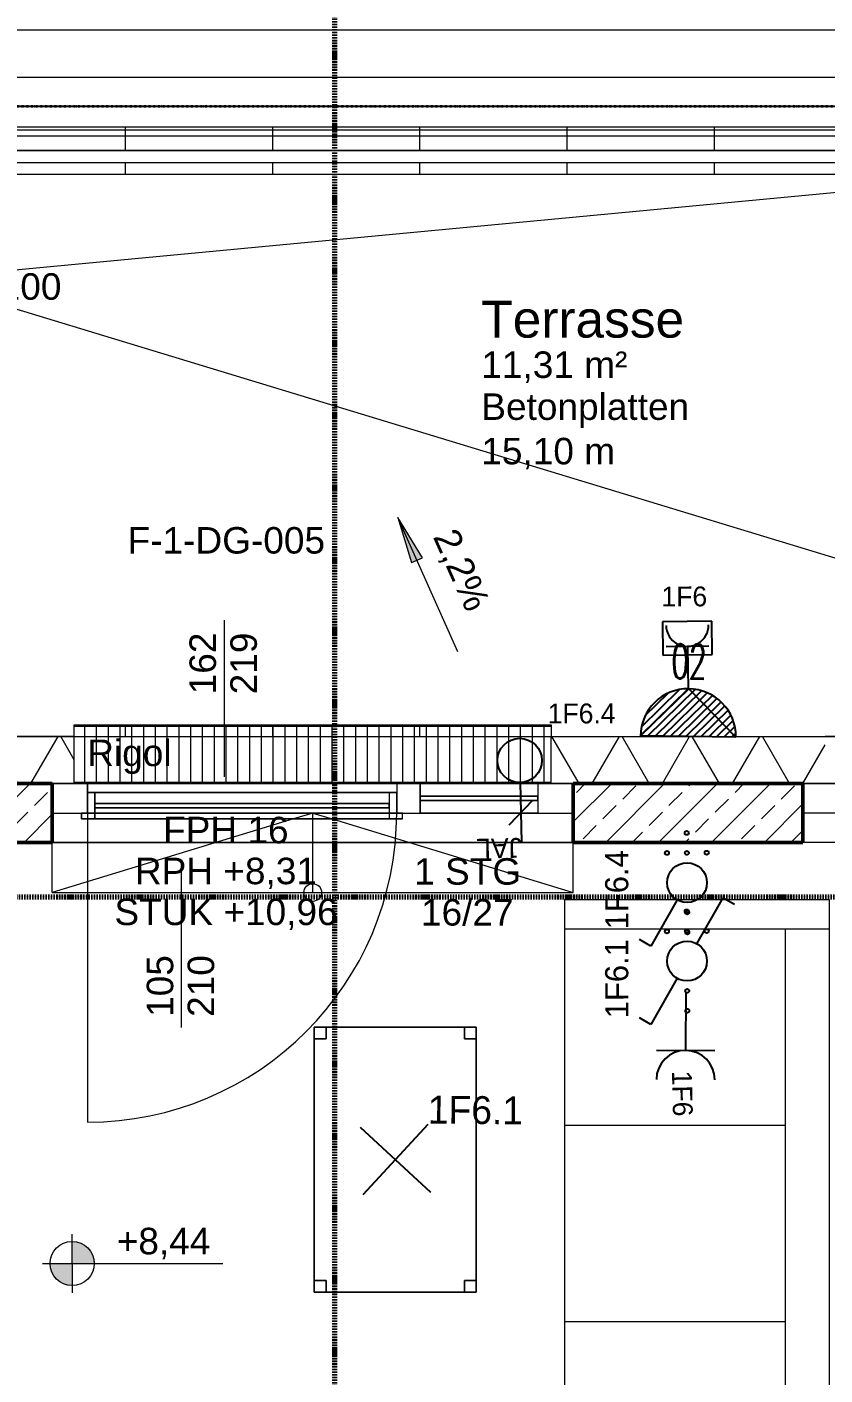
# Model space of a CAD drawing. Header units: metres. Extents: x -15638 to 29611, y -11908 to 29644.
# Drawn here: x 4083 to 6794, y 12502 to 17081 of the extents above; entities that cross this region are included whole.
import ezdxf
from ezdxf.enums import TextEntityAlignment as Align

# ---------------------------------------------------------------- set-up
doc = ezdxf.new("R2010")
doc.units = ezdxf.units.M
doc.linetypes.add('Achse', pattern=[0.009, 0.005, -0.002, 0, -0.002])
doc.linetypes.add('Strich Punkt Mittel', pattern=[0.015875, 0.00635, -0.004763, 0, -0.004763])
for name, color, linetype, lineweight in [('A-DETL-GENF_', 92, 'Continuous', 13), ('A-FLOR-HRAL', 11, 'Continuous', 5), ('A-GLAZ-IDEN_', 152, 'Continuous', 9), ('A_2D', 7, 'Continuous', 13), ('A_Decken', 8, 'Continuous', 13), ('A_Gelaender', 7, 'Continuous', 13), ('A_Moebel', 6, 'Continuous', 13), ('A_Raeume_', 7, 'Continuous', 5), ('A_Raeume_Beschriftung_', 7, 'Continuous', 9), ('A_Raster_', 1, 'Continuous', 9), ('A_Waende', 7, 'Continuous', 13), ('G-ANNO-DIMS_', 111, 'Continuous', 9), ('G-ANNO-SYMB_', 111, 'Continuous', 9), ('M-EQPM', 50, 'Continuous', 5), ('M-EQPM-IDEN_', 50, 'Continuous', 9), ('S-STRS', 31, 'Continuous', 13), ('S-STRS-ANNO_', 31, 'Continuous', 5), ('S-STRS-IDEN_', 31, 'Continuous', 9), ('Text', 130, 'Continuous', 9)]:
    doc.layers.add(name, color=color, linetype=linetype, lineweight=lineweight)
for name, color, linetype, true_color in [('E_Beleuchtungstyp', 30, 'Continuous', 0xf1780e), ('E_Steckdose+Schalter', 150, 'Continuous', 0x0b6cf4), ('ET_LEGENDE - Wohnung$0$810_AV_LE____T', 30, 'Continuous', 0xff870f)]:
    doc.layers.add(name, color=color, linetype=linetype, true_color=true_color)
doc.layers.add('ET_LEGENDE - Wohnung$0$800_KO_HI____L', color=130, linetype='Continuous')
doc.styles.add('Arial_2', font='arial.ttf', dxfattribs={"height": 0.09})
doc.styles.add('Arial_3', font='arial.ttf', dxfattribs={"height": 0.125})
doc.styles.add('ET_LEGENDE - Wohnung$0$ROMANS', font='romans.shx', dxfattribs={"width": 0.6})

# ---------------------------------------------------------------- blocks, each defined once
blk = doc.blocks.new('*U557')
for p, q in [((-70.7, -70.7), (70.7, 70.7)), ((70.7, -70.7), (-70.7, 70.7))]:
    blk.add_line(p, q)
at = {"style": 'ET_LEGENDE - Wohnung$0$ROMANS', "width": 0.6, "flags": 1}
for tag, p in [('RAUMBUCHNUMMER', (0, -400)), ('ANLAGE', (0, -550))]:
    blk.add_attdef(tag, text='', height=100, dxfattribs=at).set_placement(p, align=Align.MIDDLE)
for tag, p in [('TEILANLAGE_NR', (0, -700)), ('KOMPONENTE', (0, -850)), ('KOMPONENTE_NR', (0, -1000)), ('BEZEICHNUNG', (0, -1150)), ('TYP', (0, -1300)), ('HERSTELLER', (0, -1450)), ('MODEL', (0, -1600)), ('LEISTUNG_MAX', (0, -1750)), ('SPEZIFISCH_1', (0, -1900)), ('SPEZIFISCH_2', (0, -2050)), ('SPEZIFISCH_3', (0, -2200)), ('SPEZIFISCH_4', (0, -2350)), ('SPEZIFISCH_5', (0, -2500)), ('GEWERKE_CODE', (0, -2650)), ('LV_POS', (0, -2800)), ('ZAEHLER', (0, -2950)), ('PLATZHALTER_1', (0, -3100)), ('PLATZHALTER_2', (0, -3250)), ('PLATZHALTER_3', (0, -3400)), ('JOBLISTE_VDMA', (0, -3550)), ('ET_SPEZIFISCH_1', (0, -3700)), ('ET_SPEZIFISCH_2', (0, -3850)), ('ET_SPEZIFISCH_3', (0, -4000)), ('ET_SPEZIFISCH_4', (0, -4150)), ('ET_SPEZIFISCH_5', (0, -4300)), ('ET_SPEZIFISCH_6', (0, -4450)), ('ET_SPEZIFISCH_7', (0, -4600))]:
    blk.add_attdef(tag, text='', height=100, dxfattribs=at).set_placement(p, align=Align.MIDDLE_CENTER)
blk = doc.blocks.new('*U567')
for p, q in [((62.5, 0), (-62.5, 0)), ((0, 0), (0, -125))]:
    blk.add_line(p, q)
blk.add_arc((0, 62.5), 62.5, 180, 0)
at = {"style": 'ET_LEGENDE - Wohnung$0$ROMANS', "width": 0.8, "flags": 1}
for tag, p in [('RAUMBUCHNUMMER', (0, -425)), ('ANLAGE', (0, -595.4)), ('TEILANLAGE_NR', (0, -755.5)), ('KOMPONENTE', (0, -901.3)), ('KOMPONENTE_NR', (0, -1063.3)), ('BEZEICHNUNG', (0, -1205.6)), ('TYP', (0, -1346.7)), ('HERSTELLER', (0, -1514.1)), ('MODEL', (0, -1677.3)), ('LEISTUNG_MAX', (0, -1851.5)), ('SPEZIFISCH_1', (0, -2012.8)), ('SPEZIFISCH_2', (0, -2200)), ('SPEZIFISCH_3', (0, -2374.2)), ('SPEZIFISCH_4', (0, -2548.5)), ('SPEZIFISCH_5', (0, -2722.7)), ('GEWERKE_CODE', (0, -2897)), ('LV_POS', (0, -3071.2)), ('ZAEHLER', (0, -3245.5)), ('PLATZHALTER_1', (0, -3419.7)), ('PLATZHALTER_2', (0, -3594)), ('PLATZHALTER_3', (0, -3768.2)), ('JOBLISTE_VDMA', (0, -3942.5)), ('ET_SPEZIFISCH_1', (0, -4116.7)), ('ET_SPEZIFISCH_2', (0, -4291)), ('ET_SPEZIFISCH_3', (0, -4465.2)), ('ET_SPEZIFISCH_4', (0, -4639.5)), ('ET_SPEZIFISCH_5', (0, -4813.7)), ('ET_SPEZIFISCH_6', (0, -4988)), ('ET_SPEZIFISCH_7', (0, -5162.2))]:
    blk.add_attdef(tag, text='', height=100, dxfattribs=at).set_placement(p, align=Align.MIDDLE)
blk = doc.blocks.new('*U547')
for p, q in [((25, 43.3), (91.7, 158.8)), ((91.7, 158.8), (120.5, 142.1)), ((-25, -43.3), (-91.7, -158.8)), ((-91.7, -158.8), (-120.5, -142.1))]:
    blk.add_line(p, q)
blk.add_circle((0, 0), 50)
at = {"layer": 'ET_LEGENDE - Wohnung$0$800_KO_HI____L'}
for centre in [(0, 125), (0, 75), (-50, -75), (0, -75), (50, -75), (0, -125)]:
    blk.add_circle(centre, 5, dxfattribs=at)
at = {"style": 'ET_LEGENDE - Wohnung$0$ROMANS', "width": 0.6, "flags": 1}
for tag, p in [('RAUMBUCHNUMMER', (-0.2, -465.7)), ('ANLAGE', (-0.2, -615.7))]:
    blk.add_attdef(tag, text='', height=100, dxfattribs=at).set_placement(p, align=Align.MIDDLE)
for tag, p in [('TEILANLAGE_NR', (-0.2, -765.7)), ('KOMPONENTE', (-0.2, -915.7)), ('KOMPONENTE_NR', (-0.2, -1065.7)), ('BEZEICHNUNG', (-0.2, -1215.7)), ('TYP', (-0.2, -1365.7)), ('HERSTELLER', (-0.2, -1515.7)), ('MODEL', (-0.2, -1665.7)), ('LEISTUNG_MAX', (-0.2, -1815.7)), ('SPEZIFISCH_1', (-0.2, -1965.7)), ('SPEZIFISCH_2', (-0.2, -2115.7)), ('SPEZIFISCH_3', (-0.2, -2265.7)), ('SPEZIFISCH_4', (-0.2, -2415.7)), ('SPEZIFISCH_5', (-0.2, -2565.7)), ('GEWERKE_CODE', (-0.2, -2715.7)), ('LV_POS', (-0.2, -2865.7)), ('ZAEHLER', (-0.2, -3015.7)), ('PLATZHALTER_1', (-0.2, -3165.7)), ('PLATZHALTER_2', (-0.2, -3315.7)), ('PLATZHALTER_3', (-0.2, -3465.7)), ('JOBLISTE_VDMA', (-0.2, -3615.7)), ('ET_SPEZIFISCH_1', (-0.2, -3765.7)), ('ET_SPEZIFISCH_2', (-0.2, -3915.7)), ('ET_SPEZIFISCH_3', (-0.2, -4065.7)), ('ET_SPEZIFISCH_4', (-0.2, -4215.7)), ('ET_SPEZIFISCH_5', (-0.2, -4365.7)), ('ET_SPEZIFISCH_6', (-0.2, -4515.7)), ('ET_SPEZIFISCH_7', (-0.2, -4665.7))]:
    blk.add_attdef(tag, text='', height=100, dxfattribs=at).set_placement(p, align=Align.MIDDLE_CENTER)
blk = doc.blocks.new('*U548')
for p, q in [((25, 43.3), (91.7, 158.8)), ((91.7, 158.8), (120.5, 142.1))]:
    blk.add_line(p, q)
blk.add_circle((0, 0), 50)
at = {"layer": 'ET_LEGENDE - Wohnung$0$800_KO_HI____L'}
for centre in [(0, 125), (0, 75), (-50, -75), (0, -75), (50, -75), (0, -125)]:
    blk.add_circle(centre, 5, dxfattribs=at)
at = {"style": 'ET_LEGENDE - Wohnung$0$ROMANS', "width": 0.6, "flags": 1}
for tag, p in [('RAUMBUCHNUMMER', (-0.2, -465.7)), ('ANLAGE', (-0.2, -615.7))]:
    blk.add_attdef(tag, text='', height=100, dxfattribs=at).set_placement(p, align=Align.MIDDLE)
for tag, p in [('TEILANLAGE_NR', (-0.2, -765.7)), ('KOMPONENTE', (-0.2, -915.7)), ('KOMPONENTE_NR', (-0.2, -1065.7)), ('BEZEICHNUNG', (-0.2, -1215.7)), ('TYP', (-0.2, -1365.7)), ('HERSTELLER', (-0.2, -1515.7)), ('MODEL', (-0.2, -1665.7)), ('LEISTUNG_MAX', (-0.2, -1815.7)), ('SPEZIFISCH_1', (-0.2, -1965.7)), ('SPEZIFISCH_2', (-0.2, -2115.7)), ('SPEZIFISCH_3', (-0.2, -2265.7)), ('SPEZIFISCH_4', (-0.2, -2415.7)), ('SPEZIFISCH_5', (-0.2, -2565.7)), ('GEWERKE_CODE', (-0.2, -2715.7)), ('LV_POS', (-0.2, -2865.7)), ('ZAEHLER', (-0.2, -3015.7)), ('PLATZHALTER_1', (-0.2, -3165.7)), ('PLATZHALTER_2', (-0.2, -3315.7)), ('PLATZHALTER_3', (-0.2, -3465.7)), ('JOBLISTE_VDMA', (-0.2, -3615.7)), ('ET_SPEZIFISCH_1', (-0.2, -3765.7)), ('ET_SPEZIFISCH_2', (-0.2, -3915.7)), ('ET_SPEZIFISCH_3', (-0.2, -4065.7)), ('ET_SPEZIFISCH_4', (-0.2, -4215.7)), ('ET_SPEZIFISCH_5', (-0.2, -4365.7)), ('ET_SPEZIFISCH_6', (-0.2, -4515.7)), ('ET_SPEZIFISCH_7', (-0.2, -4665.7))]:
    blk.add_attdef(tag, text='', height=100, dxfattribs=at).set_placement(p, align=Align.MIDDLE_CENTER)
blk = doc.blocks.new('*U572')
for p, q in [((71.8, 72.9), (-72.6, 72.9)), ((-72.6, 72.9), (-72.6, -25.1)), ((71.8, -25.1), (71.8, 72.9)), ((62.5, 0), (-62.5, 0)), ((0, 0), (0, -125)), ((-72.6, -25.1), (71.8, -25.1))]:
    blk.add_line(p, q)
blk.add_arc((0, 62.5), 62.5, 180, 0)
at = {"style": 'ET_LEGENDE - Wohnung$0$ROMANS', "width": 0.8, "flags": 1}
for tag, p in [('RAUMBUCHNUMMER', (0, -425)), ('ANLAGE', (0, -595.4)), ('TEILANLAGE_NR', (0, -755.5)), ('KOMPONENTE', (0, -901.3)), ('KOMPONENTE_NR', (0, -1063.3)), ('BEZEICHNUNG', (0, -1205.6)), ('TYP', (0, -1346.7)), ('HERSTELLER', (0, -1514.1)), ('MODEL', (0, -1677.3)), ('LEISTUNG_MAX', (0, -1851.5)), ('SPEZIFISCH_1', (0, -2012.8)), ('SPEZIFISCH_2', (0, -2200)), ('SPEZIFISCH_3', (0, -2374.2)), ('SPEZIFISCH_4', (0, -2548.5)), ('SPEZIFISCH_5', (0, -2722.7)), ('GEWERKE_CODE', (0, -2897)), ('LV_POS', (0, -3071.2)), ('ZAEHLER', (0, -3245.5)), ('PLATZHALTER_1', (0, -3419.7)), ('PLATZHALTER_2', (0, -3594)), ('PLATZHALTER_3', (0, -3768.2)), ('JOBLISTE_VDMA', (0, -3942.5))]:
    blk.add_attdef(tag, text='', height=100, dxfattribs=at).set_placement(p, align=Align.MIDDLE)
blk = doc.blocks.new('*U555')
blk.add_line((0, 65), (0, 240))
at = {"linetype": 'Continuous', "ltscale": 0.125}
blk.add_line((35.4, 187.9), (-35.4, 117.1), dxfattribs=at)
blk.add_circle((0, 0), 65)
at = {"style": 'ET_LEGENDE - Wohnung$0$ROMANS', "width": 0.6, "flags": 1}
for tag, p in [('RAUMBUCHNUMMER', (0, -400)), ('ANLAGE', (0, -550))]:
    blk.add_attdef(tag, text='', height=100, dxfattribs=at).set_placement(p, align=Align.MIDDLE)
for tag, p in [('TEILANLAGE_NR', (0, -700)), ('KOMPONENTE', (0, -850)), ('KOMPONENTE_NR', (0, -1000)), ('BEZEICHNUNG', (0, -1150)), ('TYP', (0, -1300)), ('HERSTELLER', (0, -1450)), ('MODEL', (0, -1600)), ('LEISTUNG_MAX', (0, -1750)), ('SPEZIFISCH_1', (0, -1900)), ('SPEZIFISCH_2', (0, -2050)), ('SPEZIFISCH_3', (0, -2200)), ('SPEZIFISCH_4', (0, -2350)), ('SPEZIFISCH_5', (0, -2500)), ('GEWERKE_CODE', (0, -2650)), ('LV_POS', (0, -2800)), ('ZAEHLER', (0, -2950)), ('PLATZHALTER_1', (0, -3100)), ('PLATZHALTER_2', (0, -3250)), ('PLATZHALTER_3', (0, -3400)), ('JOBLISTE_VDMA', (0, -3550)), ('ET_SPEZIFISCH_1', (0, -3700)), ('ET_SPEZIFISCH_2', (0, -3850)), ('ET_SPEZIFISCH_3', (0, -4000)), ('ET_SPEZIFISCH_4', (0, -4150)), ('ET_SPEZIFISCH_5', (0, -4300)), ('ET_SPEZIFISCH_6', (0, -4450)), ('ET_SPEZIFISCH_7', (0, -4600))]:
    blk.add_attdef(tag, text='', height=100, dxfattribs=at).set_placement(p, align=Align.MIDDLE_CENTER)
blk = doc.blocks.new('Moeb_Sofa - Sofa 220x90-1541468-263_PP_03DG_BT1')
at = {"layer": 'A_Moebel', "color": 8}
for p, q in [((1.1, 0.45), (-1.1, 0.45)), ((-1.1, 0.45), (-1.1, -0.45)), ((-1, 0.45), (-1, -0.45)), ((1, 0.45), (1, -0.45)), ((1.1, -0.45), (1.1, 0.45)), ((-1, 0.3), (1, 0.3)), ((-0.3333, 0.3), (-0.3333, -0.45)), ((0.3333, 0.3), (0.3333, -0.45)), ((-1.1, -0.45), (1.1, -0.45))]:
    blk.add_line(p, q, dxfattribs=at)
blk = doc.blocks.new('Moeb_Tisch - 900x550-V33-263_PP_03DG_BT1')
at = {"layer": 'A_Moebel', "color": 8}
for p, q in [((-0.0741, 0.8106), (-0.6241, 0.8106)), ((-0.6241, 0.8106), (-0.6241, -0.0894)), ((-0.5841, 0.8106), (-0.6241, 0.8106)), ((-0.6241, 0.8106), (-0.6241, 0.7706)), ((-0.6241, 0.7706), (-0.6241, 0.8106)), ((-0.6241, 0.8106), (-0.5841, 0.8106)), ((-0.0741, 0.8106), (-0.6241, 0.8106)), ((-0.6241, 0.8106), (-0.6241, -0.0894)), ((-0.6241, -0.0894), (-0.6241, 0.8106)), ((-0.6241, 0.8106), (-0.0741, 0.8106)), ((-0.5841, 0.7706), (-0.5841, 0.8106)), ((-0.5841, 0.8106), (-0.5841, 0.7706)), ((-0.0741, 0.8106), (-0.1141, 0.8106)), ((-0.1141, 0.8106), (-0.1141, 0.7706)), ((-0.1141, 0.7706), (-0.1141, 0.8106)), ((-0.1141, 0.8106), (-0.0741, 0.8106)), ((-0.0741, -0.0894), (-0.0741, 0.8106)), ((-0.0741, 0.7706), (-0.0741, 0.8106)), ((-0.0741, 0.8106), (-0.0741, 0.7706)), ((-0.0741, -0.0894), (-0.0741, 0.8106)), ((-0.0741, 0.8106), (-0.0741, -0.0894)), ((-0.6241, 0.7706), (-0.5841, 0.7706)), ((-0.5841, 0.7706), (-0.6241, 0.7706)), ((-0.1141, 0.7706), (-0.0741, 0.7706)), ((-0.0741, 0.7706), (-0.1141, 0.7706)), ((-0.5841, -0.0494), (-0.6241, -0.0494)), ((-0.6241, -0.0494), (-0.6241, -0.0894)), ((-0.6241, -0.0894), (-0.6241, -0.0494)), ((-0.6241, -0.0494), (-0.5841, -0.0494)), ((-0.6241, -0.0894), (-0.0741, -0.0894)), ((-0.6241, -0.0894), (-0.5841, -0.0894)), ((-0.5841, -0.0894), (-0.6241, -0.0894)), ((-0.6241, -0.0894), (-0.0741, -0.0894)), ((-0.0741, -0.0894), (-0.6241, -0.0894)), ((-0.5841, -0.0894), (-0.5841, -0.0494)), ((-0.5841, -0.0494), (-0.5841, -0.0894)), ((-0.0741, -0.0494), (-0.1141, -0.0494)), ((-0.1141, -0.0494), (-0.1141, -0.0894)), ((-0.1141, -0.0894), (-0.1141, -0.0494)), ((-0.1141, -0.0494), (-0.0741, -0.0494)), ((-0.1141, -0.0894), (-0.0741, -0.0894)), ((-0.0741, -0.0894), (-0.1141, -0.0894)), ((-0.0741, -0.0894), (-0.0741, -0.0494)), ((-0.0741, -0.0494), (-0.0741, -0.0894))]:
    blk.add_line(p, q, dxfattribs=at)
blk = doc.blocks.new('Geländer - Geländer-6079782-263_PP_03DG_BT1')
at = {"layer": 'A_Gelaender', "lineweight": 5}
blk.add_line((27.9077, 87.478), (22.4177, 87.478), dxfattribs=at)
blk = doc.blocks.new('Typ des oberen Holms - Oberer Geländerholm_Innen_-6079786-263_PP_03DG_BT1')
at = {"layer": 'A_Gelaender', "lineweight": 5}
for p, q in [((22.4177, 87.458), (27.9077, 87.458)), ((27.9077, 87.408), (22.4177, 87.408))]:
    blk.add_line(p, q, dxfattribs=at)
blk = doc.blocks.new('Typ des oberen Holms - Oberer Geländerholm_Innen_-V40-263_PP_03DG_BT1')
at = {"layer": 'A_Gelaender', "lineweight": 5}
for p, q in [((22.4177, 87.458), (27.9077, 87.458)), ((22.4177, 87.408), (27.9077, 87.408))]:
    blk.add_line(p, q, dxfattribs=at)
blk = doc.blocks.new('Handlauftyp - Handlauf_Innen_-6079822-263_PP_03DG_BT1')
at = {"layer": 'A_Gelaender', "lineweight": 5}
for p, q in [((22.4177, 87.368), (27.9077, 87.368)), ((22.4177, 87.328), (27.9077, 87.328))]:
    blk.add_line(p, q, dxfattribs=at)
blk = doc.blocks.new('HLS_Rigol - 20x8cm-V49-263_PP_03DG_BT1')
at = {"layer": 'M-EQPM'}
h = blk.add_hatch(dxfattribs=at)
h.set_pattern_fill('FP_85', color=256, style=0, pattern_type=2)
h.set_pattern_definition([(270, (0, 0.6096), (0.04, 0), [])])
h.paths.add_polyline_path([(0.3996, -0.095), (1.62, -0.095), (1.62, 0.095), (0, 0.095), (0, -0.095), (0.2079, -0.095)])
for p, q in [((0, 0.097), (0, 0.1)), ((0, 0.1), (1.62, 0.1)), ((0, 0.1), (1.62, 0.1)), ((0, 0.095), (0, 0.097)), ((0, 0.097), (1.62, 0.097)), ((0, 0.06), (0, 0.095)), ((0, 0.095), (1.62, 0.095)), ((1.62, 0.1), (1.62, 0.097)), ((1.62, 0.097), (1.62, 0.095)), ((1.62, 0.095), (1.62, 0.06)), ((0, -0.095), (1.62, -0.095)), ((0, -0.097), (1.62, -0.097)), ((0, -0.1), (1.62, -0.1)), ((0, -0.1), (1.62, -0.1))]:
    blk.add_line(p, q, dxfattribs=at)
blk = doc.blocks.new('Fens_Tuer_2tlg - DK_DF_SL_1770x2520_Terrassentür dicke Aufbau NEU DG-10476950-263_PP_03DG_BT1')
at = {"layer": 'A_2D', "lineweight": 5}
for p, q in [((-0.81, 0.26), (0.81, 0.26)), ((-0.885, 0.1), (0.885, 0.1)), ((0.885, 0.1), (-0.885, 0.1)), ((-0.885, 0.1), (-0.885, -0.1)), ((-0.885, -0.1), (-0.885, 0.1)), ((-0.765, 0.1), (-0.885, 0.1)), ((-0.885, 0.1), (-0.885, 0)), ((-0.885, 0.1), (-0.885, 0)), ((0.885, 0.1), (-0.885, 0.1)), ((-0.765, 0), (-0.765, 0.1)), ((-0.765, 0.1), (-0.765, 0)), ((-0.765, 0.1), (0.285, 0.1)), ((0.365, 0.1), (0.285, 0.1)), ((0.285, 0.1), (0.285, 0)), ((0.285, 0.1), (0.285, 0)), ((0.365, 0), (0.365, 0.1)), ((0.365, 0.1), (0.365, 0)), ((0.365, 0.1), (0.765, 0.1)), ((0.885, 0.1), (0.765, 0.1)), ((0.765, 0.1), (0.765, 0)), ((0.765, 0.1), (0.765, 0)), ((0.885, -0.1), (0.885, 0.1)), ((0.885, 0.1), (0.885, -0.1)), ((0.885, 0), (0.885, 0.1)), ((0.885, 0.1), (0.885, 0)), ((-0.74, 0.07), (-0.765, 0.07)), ((-0.765, 0.07), (-0.765, 0)), ((-0.765, 0.07), (0.285, 0.07)), ((-0.765, 0), (-0.765, 0.07)), ((-0.74, -0.02), (-0.74, 0.07)), ((0.26, 0.07), (-0.74, 0.07)), ((-0.74, 0.07), (-0.74, -0.02)), ((0.26, 0.07), (0.26, -0.02)), ((0.285, 0.07), (0.26, 0.07)), ((0.26, 0.07), (0.26, -0.02)), ((0.285, 0), (0.285, 0.07)), ((0.285, 0), (0.285, 0.07)), ((0.765, 0.057), (0.365, 0.057)), ((0.365, 0.057), (0.365, 0.043)), ((0.365, 0.043), (0.365, 0.057)), ((0.365, 0.057), (0.765, 0.057)), ((0.765, 0.043), (0.765, 0.057)), ((0.765, 0.057), (0.765, 0.043)), ((-0.885, 0), (-0.765, 0)), ((-0.885, 0), (0.885, 0)), ((-0.765, 0), (-0.785, 0)), ((-0.785, 0), (-0.785, -0.02)), ((-0.785, -0.02), (-0.785, 0)), ((-0.785, 0), (0.305, 0)), ((-0.765, 0), (-0.765, -1.05)), ((0.285, 0), (-0.765, 0)), ((0.285, 0), (-0.765, 0)), ((0.26, 0.032), (-0.74, 0.032)), ((-0.74, 0.032), (-0.74, 0.018)), ((-0.74, 0.018), (-0.74, 0.032)), ((-0.74, 0.032), (0.26, 0.032)), ((-0.74, 0.018), (0.26, 0.018)), ((0.26, 0.018), (-0.74, 0.018)), ((0.26, 0.018), (0.26, 0.032)), ((0.26, 0.032), (0.26, 0.018)), ((0.305, 0), (0.285, 0)), ((0.285, 0), (0.365, 0)), ((0.305, -0.02), (0.305, 0)), ((0.305, -0.02), (0.305, 0)), ((0.365, 0.043), (0.765, 0.043)), ((0.765, 0.043), (0.365, 0.043)), ((0.765, 0), (0.365, 0)), ((0.765, 0), (0.885, 0)), ((-0.785, -0.02), (-0.74, -0.02)), ((0.305, -0.02), (-0.785, -0.02)), ((-0.74, -0.02), (0.26, -0.02)), ((0.26, -0.02), (0.305, -0.02)), ((-0.885, -0.1), (0.885, -0.1)), ((-0.885, -0.1), (0.885, -0.1)), ((-0.885, -0.1), (0.885, -0.1))]:
    blk.add_line(p, q, dxfattribs=at)
blk.add_arc((-0.765, 0), 1.05, 270, 0, dxfattribs=at)
blk = doc.blocks.new('Fens_Tuer_2tlg - DK_DF_SL_1770x2520_Terrassentür dicke Aufbau NEU DG-10476957-263_PP_03DG_BT1')
at = {"layer": 'A_2D', "lineweight": 5}
for p, q in [((-0.765, 0), (-0.765, 1.05)), ((-0.885, 0.1), (0.885, 0.1)), ((-0.885, 0.1), (0.885, 0.1)), ((-0.885, 0.1), (0.885, 0.1)), ((-0.885, -0.1), (-0.885, 0.1)), ((-0.885, 0.1), (-0.885, -0.1)), ((0.885, 0.1), (0.885, -0.1)), ((0.885, -0.1), (0.885, 0.1)), ((-0.785, 0.02), (-0.74, 0.02)), ((-0.785, 0), (-0.785, 0.02)), ((-0.785, 0.02), (-0.785, 0)), ((0.305, 0.02), (-0.785, 0.02)), ((-0.74, 0.02), (-0.74, -0.07)), ((-0.74, -0.07), (-0.74, 0.02)), ((-0.74, 0.02), (0.26, 0.02)), ((0.26, 0.02), (0.305, 0.02)), ((0.26, -0.07), (0.26, 0.02)), ((0.26, -0.07), (0.26, 0.02)), ((0.305, 0.02), (0.305, 0)), ((0.305, 0.02), (0.305, 0)), ((-0.885, -0.1), (-0.885, 0)), ((-0.885, 0), (-0.765, 0)), ((-0.885, 0), (0.885, 0)), ((-0.885, -0.1), (-0.885, 0)), ((-0.765, 0), (-0.785, 0)), ((-0.785, 0), (0.305, 0)), ((-0.765, -0.07), (-0.765, 0)), ((-0.765, 0), (-0.765, -0.07)), ((0.285, 0), (-0.765, 0)), ((-0.765, 0), (-0.765, -0.1)), ((0.285, 0), (-0.765, 0)), ((-0.765, -0.1), (-0.765, 0)), ((-0.74, -0.018), (0.26, -0.018)), ((-0.74, -0.032), (-0.74, -0.018)), ((-0.74, -0.018), (-0.74, -0.032)), ((0.26, -0.018), (-0.74, -0.018)), ((0.26, -0.032), (-0.74, -0.032)), ((-0.74, -0.032), (0.26, -0.032)), ((0.26, -0.018), (0.26, -0.032)), ((0.26, -0.032), (0.26, -0.018)), ((0.285, 0), (0.285, -0.07)), ((0.305, 0), (0.285, 0)), ((0.285, 0), (0.285, -0.07)), ((0.285, -0.1), (0.285, 0)), ((0.285, 0), (0.365, 0)), ((0.285, -0.1), (0.285, 0)), ((0.365, 0), (0.365, -0.1)), ((0.765, 0), (0.365, 0)), ((0.365, -0.1), (0.365, 0)), ((0.365, -0.043), (0.765, -0.043)), ((0.365, -0.057), (0.365, -0.043)), ((0.365, -0.043), (0.365, -0.057)), ((0.765, -0.043), (0.365, -0.043)), ((0.765, -0.1), (0.765, 0)), ((0.765, 0), (0.885, 0)), ((0.765, -0.1), (0.765, 0)), ((0.765, -0.043), (0.765, -0.057)), ((0.765, -0.057), (0.765, -0.043)), ((0.885, 0), (0.885, -0.1)), ((0.885, -0.1), (0.885, 0)), ((-0.74, -0.07), (-0.765, -0.07)), ((-0.765, -0.07), (0.285, -0.07)), ((0.26, -0.07), (-0.74, -0.07)), ((0.285, -0.07), (0.26, -0.07)), ((0.765, -0.057), (0.365, -0.057)), ((0.365, -0.057), (0.765, -0.057)), ((-0.885, -0.1), (0.885, -0.1)), ((0.885, -0.1), (-0.885, -0.1)), ((-0.765, -0.1), (-0.885, -0.1)), ((0.885, -0.1), (-0.885, -0.1)), ((-0.765, -0.1), (0.285, -0.1)), ((0.365, -0.1), (0.285, -0.1)), ((0.365, -0.1), (0.765, -0.1)), ((0.885, -0.1), (0.765, -0.1)), ((-0.81, -0.26), (0.81, -0.26))]:
    blk.add_line(p, q, dxfattribs=at)
blk.add_arc((-0.765, 0), 1.05, 360, 90, dxfattribs=at)
blk = doc.blocks.new('Höhenkoten - 018-55641-263_PP_03DG_BT1')
at = {"layer": 'G-ANNO-DIMS_'}
h = blk.add_hatch(color=256, dxfattribs=at)
edge = h.paths.add_edge_path()
edge.add_line((0, 0), (0, 0.0015))
edge.add_arc((0, 0), 0.0015, 0, 90, ccw=False)
edge.add_line((0.0015, 0), (0, 0))
h = blk.add_hatch(color=256, dxfattribs=at)
edge = h.paths.add_edge_path()
edge.add_line((0, 0), (0, -0.0015))
edge.add_arc((0, 0), 0.0015, 180, 270, ccw=False)
edge.add_line((-0.0015, 0), (0, 0))
for p, q in [((0, 0), (0, 0.002)), ((-0.002, 0), (0.010242, 0)), ((0, 0), (0, -0.002))]:
    blk.add_line(p, q, dxfattribs=at)
blk.add_circle((0, 0), 0.0015, dxfattribs=at)
blk = doc.blocks.new('BS_Fens_Tuer - unten-7645928-263_PP_03DG_BT1')
at = {"layer": 'A-GLAZ-IDEN_'}
blk.add_line((0, 0.000124), (0, -0.010513), dxfattribs=at)
blk = doc.blocks.new('BS_Fens_PP - oben-2843217-263_PP_03DG_BT1')
at = {"layer": 'A-GLAZ-IDEN_'}
blk.add_line((0, 0.000124), (0, 0.010761), dxfattribs=at)
blk = doc.blocks.new('354354')
at = {"layer": 'A-DETL-GENF_', "lineweight": 5}
h = blk.add_hatch(dxfattribs=at)
h.set_pattern_fill('FP_98', color=252, style=0, pattern_type=2)
h.set_pattern_definition([(90, (-0.58233, 0.368), (-0.5, 0), []), (180, (-0.58233, 0.368), (-1e-16, -0.5), [])])
h.paths.add_polyline_path([(20.2341, 73.698), (21.6159, 73.698), (21.6159, 73.701), (19.9959, 73.701), (19.9959, 73.698)])
h.paths.add_polyline_path([(34.7773, 73.698), (34.7773, 73.701), (33.1573, 73.701), (33.1573, 73.698), (34.3744, 73.698)])
h.paths.add_polyline_path([(18.1627, 73.698), (18.1814, 73.698), (18.1814, 73.701), (16.5614, 73.701), (16.5614, 73.698), (18.1593, 73.698)])
h.paths.add_polyline_path([(29.8875, 73.698), (31.5075, 73.698), (31.5075, 73.701), (29.8875, 73.701)])
h.paths.add_polyline_path([(20.2341, 73.703), (21.6159, 73.703), (21.6159, 73.738), (19.9959, 73.738), (19.9959, 73.703)])
h.paths.add_polyline_path([(18.165, 73.703), (18.1814, 73.703), (18.1814, 73.738), (16.5614, 73.738), (16.5614, 73.703), (18.1574, 73.703)])
h.paths.add_polyline_path([(33.1573, 73.703), (34.7773, 73.703), (34.7773, 73.738), (33.1573, 73.738)])
h.paths.add_polyline_path([(29.8875, 73.703), (31.5075, 73.703), (31.5075, 73.738), (29.8875, 73.738)])
h.paths.add_polyline_path([(10.8477, 78.9016), (10.8827, 78.9016), (10.8827, 79.9516), (10.8477, 79.9516), (10.8477, 78.918)])
h.paths.add_polyline_path([(10.8457, 78.9016), (10.8457, 79.9516), (10.8427, 79.9516), (10.8427, 78.9016)])
h.paths.add_polyline_path([(39.4777, 79.318), (39.4777, 80.368), (39.4427, 80.368), (39.4427, 79.318)])
h.paths.add_polyline_path([(39.4827, 79.318), (39.4827, 80.368), (39.4797, 80.368), (39.4797, 79.318)])
h.paths.add_polyline_path([(10.8827, 80.648), (10.8827, 80.743), (10.8777, 80.743), (10.8777, 80.7155), (10.8027, 80.7155), (10.7727, 80.724), (10.7727, 80.667), (10.8027, 80.6755), (10.8777, 80.6755), (10.8777, 80.648)])
h.paths.add_polyline_path([(10.8477, 81.4405), (10.8827, 81.4405), (10.8827, 83.0605), (10.8477, 83.0605), (10.8477, 81.4569)])
h.paths.add_polyline_path([(10.8427, 81.4405), (10.8457, 81.4405), (10.8457, 83.0605), (10.8427, 83.0605), (10.8427, 81.9392)])
h.paths.add_polyline_path([(39.4797, 81.518), (39.4827, 81.518), (39.4827, 83.138), (39.4797, 83.138), (39.4797, 82.2123)])
h.paths.add_polyline_path([(39.4427, 81.518), (39.4777, 81.518), (39.4777, 83.138), (39.4427, 83.138), (39.4427, 82.2123)])
h.paths.add_polyline_path([(22.7627, 85.418), (22.8002, 85.418), (22.8002, 85.423), (22.7727, 85.423), (22.7727, 85.498), (22.7812, 85.528), (22.7241, 85.528), (22.7327, 85.498), (22.7327, 85.423), (22.7052, 85.423), (22.7052, 85.418), (22.7578, 85.418)])
h.paths.add_polyline_path([(23.2654, 85.418), (24.7677, 85.418), (24.7677, 85.453), (23.1477, 85.453), (23.1477, 85.418)])
h.paths.add_polyline_path([(25.8902, 85.418), (27.3177, 85.418), (27.3177, 85.453), (25.6977, 85.453), (25.6977, 85.418)])
h.paths.add_polyline_path([(25.6977, 85.455), (27.3177, 85.455), (27.3177, 85.458), (25.6977, 85.458)])
h.paths.add_polyline_path([(24.7677, 85.455), (24.7677, 85.458), (23.1477, 85.458), (23.1477, 85.455), (24.4762, 85.455)])
h.paths.add_polyline_path([(22.5775, 86.9537), (22.5923, 86.9556), (22.6066, 86.9617), (22.6187, 86.9715), (22.627, 86.9822), (22.6327, 86.996), (22.6346, 87.0108), (22.6327, 87.0256), (22.627, 87.0394), (22.6179, 87.0512), (22.6044, 87.061), (22.5923, 87.066), (22.5755, 87.0677), (22.5627, 87.066), (22.5489, 87.0603), (22.5363, 87.0503), (22.528, 87.0394), (22.5223, 87.0256), (22.5203, 87.0108), (22.5223, 86.996), (22.528, 86.9822), (22.5371, 86.9704), (22.5489, 86.9613), (22.5627, 86.9556), (22.5768, 86.9537)])
h.paths.add_polyline_path([(22.4177, 87.328), (27.9077, 87.328), (27.9077, 87.368), (22.4177, 87.368), (22.4177, 87.3309)])
h.paths.add_polyline_path([(27.9021, 87.408), (27.9077, 87.408), (27.9077, 87.488), (22.4177, 87.488), (22.4177, 87.408), (27.7246, 87.408)])
at = {"layer": 'A_Waende', "lineweight": 5}
h = blk.add_hatch(dxfattribs=at)
h.set_pattern_fill('FP_9', color=250, style=0, pattern_type=2)
h.set_pattern_definition([(1e-13, (25.163, 85.258), (-5e-16, 0.20637), []), (60, (25.163, 85.258), (-0.17873, 0.10319), []), (120, (25.163, 85.258), (-0.178722, -0.103185), [])])
h.paths.add_polyline_path([(22.7777, 85.258), (23.1477, 85.258), (23.1477, 85.418), (22.2577, 85.418), (22.2577, 85.258), (22.7527, 85.258)])
h.paths.add_polyline_path([(25.607, 85.258), (25.6977, 85.258), (25.6977, 85.418), (24.7677, 85.418), (24.7677, 85.258), (25.599, 85.258)])
h.paths.add_polyline_path([(27.7103, 85.258), (28.0677, 85.258), (28.0677, 85.418), (27.3177, 85.418), (27.3177, 85.258), (27.4318, 85.258)])
h = blk.add_hatch(dxfattribs=at)
h.set_pattern_fill('FP_4', color=250, style=0, pattern_type=2)
h.set_pattern_definition([(45, (0, 0), (-0.08980256, 0.08980256), []), (45, (0.0898, 0), (-0.08980256, 0.08980256), [0.0635, -0.03175])])
h.paths.add_polyline_path([(22.7527, 85.158), (22.7332, 85.0802), (22.7686, 85.0944), (22.7587, 85.134)])
h.paths.add_polyline_path([(22.7277, 85.258), (22.7527, 85.158), (22.7777, 85.258), (22.7527, 85.258)])
h.paths.add_polyline_path([(22.6852, 85.258), (22.7277, 85.195), (22.7277, 85.258), (22.7087, 85.258)])
h.paths.add_polyline_path([(22.2577, 85.058), (22.6777, 85.058), (22.6852, 85.061), (22.6852, 85.258), (22.2577, 85.258)])
h.paths.add_polyline_path([(22.8202, 85.258), (22.7777, 85.258), (22.7777, 85.195)])
h.paths.add_polyline_path([(22.9202, 85.058), (23.0727, 85.058), (23.0727, 85.258), (22.8202, 85.258), (22.8202, 85.115), (22.8277, 85.118), (22.8277, 85.058)])
h.paths.add_polyline_path([(25.6227, 85.058), (25.6227, 85.258), (24.8427, 85.258), (24.8427, 85.058)])
h.paths.add_polyline_path([(27.6924, 85.058), (28.2677, 85.058), (28.2677, 85.258), (27.3927, 85.258), (27.3927, 85.058)])
h.paths.add_polyline_path([(22.6879, 85.0621), (22.7277, 85.078), (22.7277, 85.121), (22.7087, 85.0928)])
h.paths.add_polyline_path([(22.7777, 85.098), (22.7899, 85.1029), (22.7777, 85.121), (22.7777, 85.118)])
at = {"layer": 'G-ANNO-DIMS_'}
blk.add_hatch(color=256, dxfattribs=at).paths.add_polyline_path([(24.2472, 86.1619), (24.2926, 86.0084), (24.3308, 86.0253)])
at = {"layer": 'A_2D'}
for p, q in [((27.9077, 87.488), (22.4177, 87.488)), ((22.4177, 85.418), (27.9077, 85.418))]:
    blk.add_line(p, q, dxfattribs=at)
at = {"layer": 'A_Decken'}
for p, q in [((26.4006, 87.328), (22.6186, 86.9705)), ((27.7246, 85.418), (22.6186, 86.9705)), ((27.3927, 85.158), (25.6227, 85.158))]:
    blk.add_line(p, q, dxfattribs=at)
at = {"layer": 'A_Raeume_', "flags": 128}
for points in [[(22.4177, 85.418), (27.9077, 85.418), (27.9077, 87.478), (22.4177, 87.478)], [(28.1677, 85.058), (22.3202, 85.058), (22.3202, 82.6355), (22.3202, 80.4355), (25.8677, 80.4355), (25.8677, 81.9355), (27.7227, 81.9355), (27.7227, 82.5555), (28.1677, 82.5555)]]:
    blk.add_lwpolyline(points, close=True, dxfattribs=at)
at = {"layer": 'A_Raster_', "linetype": 'Strich Punkt Mittel', "lineweight": 35}
blk.add_line((48.1215, 87.558), (3.8074, 87.558), dxfattribs=at)
at = {"layer": 'A_Waende'}
for p, q in [((22.4177, 87.818), (27.9077, 87.818)), ((22.4177, 87.658), (27.9077, 87.658)), ((27.9077, 87.478), (22.4177, 87.478)), ((24.7677, 85.258), (23.1477, 85.258))]:
    blk.add_line(p, q, dxfattribs=at)
at = {"layer": 'A_Waende', "color": 250, "lineweight": 5}
for p, q in [((23.1477, 85.418), (22.4177, 85.418)), ((23.1477, 85.258), (23.1477, 85.418)), ((24.7677, 85.418), (25.6977, 85.418)), ((24.7677, 85.258), (24.7677, 85.418)), ((23.1477, 85.258), (23.0727, 85.258)), ((24.8427, 85.258), (24.7677, 85.258)), ((25.6977, 85.258), (25.6227, 85.258))]:
    blk.add_line(p, q, dxfattribs=at)
at = {"layer": 'A_Waende', "color": 10, "lineweight": 50}
for p, q in [((22.2577, 85.258), (23.0727, 85.258)), ((23.0727, 85.058), (23.0727, 85.258)), ((24.8427, 85.258), (25.6227, 85.258)), ((24.8427, 85.058), (24.8427, 85.258)), ((25.6227, 85.058), (25.6227, 85.258)), ((23.0727, 85.058), (22.8277, 85.058)), ((24.8427, 85.058), (25.6227, 85.058))]:
    blk.add_line(p, q, dxfattribs=at)
at = {"layer": 'G-ANNO-DIMS_'}
for p, q in [((24.2472, 86.1619), (24.2926, 86.0084)), ((24.3308, 86.0253), (24.2472, 86.1619)), ((24.4504, 85.705), (24.2472, 86.1619)), ((24.2926, 86.0084), (24.3308, 86.0253))]:
    blk.add_line(p, q, dxfattribs=at)
at = {"layer": 'G-ANNO-SYMB_', "linetype": 'Achse', "lineweight": 70}
for p, q in [((24.0321, 91.5516), (24.0321, 68.006)), ((5.0046, 84.8728), (47.8756, 84.8728))]:
    blk.add_line(p, q, dxfattribs=at)
at = {"layer": 'S-STRS'}
for p, q in [((23.0727, 85.158), (23.1727, 85.158)), ((23.1727, 85.158), (24.2627, 85.158)), ((24.2627, 85.158), (24.8427, 85.158)), ((23.0727, 84.888), (23.0727, 85.058)), ((24.8427, 84.888), (24.8427, 85.058)), ((23.0727, 84.888), (24.8427, 84.888)), ((23.0727, 84.888), (24.8427, 84.888))]:
    blk.add_line(p, q, dxfattribs=at)
at = {"layer": 'S-STRS-ANNO_'}
for p, q in [((23.8921, 85.138), (23.0727, 84.888)), ((23.9577, 85.158), (23.8921, 85.138)), ((23.9577, 85.138), (23.9577, 85.158)), ((23.9577, 85.158), (24.0232, 85.138)), ((23.9577, 84.888), (23.9577, 85.138)), ((24.0232, 85.138), (24.8427, 84.888))]:
    blk.add_line(p, q, dxfattribs=at)
blk.add_circle((23.9577, 84.888), 0.03, dxfattribs=at)
at = {"layer": 'A-FLOR-HRAL'}
blk.add_blockref('Geländer - Geländer-6079782-263_PP_03DG_BT1', (0, 0), dxfattribs=at)
at = {"layer": 'A-GLAZ-IDEN_', "xscale": 49.99999999999998, "yscale": 49.99999999999998, "zscale": 49.99999999999998}
for name, p in [('BS_Fens_PP - oben-2843217-263_PP_03DG_BT1', (23.6577, 85.2746)), ('BS_Fens_Tuer - unten-7645928-263_PP_03DG_BT1', (23.5113, 84.9547))]:
    blk.add_blockref(name, p, dxfattribs=at)
at = {"layer": 'A_2D', "lineweight": 5}
blk.add_blockref('Fens_Tuer_2tlg - DK_DF_SL_1770x2520_Terrassentür dicke Aufbau NEU DG-10476950-263_PP_03DG_BT1', (23.9577, 85.158), dxfattribs=at)
at = {"layer": 'A_2D', "lineweight": 5, "rotation": 180}
blk.add_blockref('Fens_Tuer_2tlg - DK_DF_SL_1770x2520_Terrassentür dicke Aufbau NEU DG-10476957-263_PP_03DG_BT1', (26.5077, 85.158), dxfattribs=at)
at = {"layer": 'A_Gelaender', "lineweight": 5}
for name in ['Typ des oberen Holms - Oberer Geländerholm_Innen_-6079786-263_PP_03DG_BT1', 'Typ des oberen Holms - Oberer Geländerholm_Innen_-V40-263_PP_03DG_BT1', 'Handlauftyp - Handlauf_Innen_-6079822-263_PP_03DG_BT1']:
    blk.add_blockref(name, (0, 0), dxfattribs=at)
at = {"layer": 'A_Moebel', "color": 8}
for name, p, rotation in [('Moeb_Sofa - Sofa 220x90-1541468-263_PP_03DG_BT1', (25.2627, 83.763), 269.9999999999989), ('Moeb_Tisch - 900x550-V33-263_PP_03DG_BT1', (23.8886, 84.3411), 180)]:
    blk.add_blockref(name, p, dxfattribs=dict(at, rotation=rotation))
at = {"layer": 'G-ANNO-DIMS_', "xscale": 49.99999999999998, "yscale": 49.99999999999998, "zscale": 49.99999999999998}
blk.add_blockref('Höhenkoten - 018-55641-263_PP_03DG_BT1', (23.1403, 83.628), dxfattribs=at)
at = {"layer": 'M-EQPM'}
blk.add_blockref('HLS_Rigol - 20x8cm-V49-263_PP_03DG_BT1', (23.1477, 85.358), dxfattribs=at)
at = {"layer": 'A-GLAZ-IDEN_', "char_height": 0.09, "attachment_point": 1, "style": 'Arial_2'}
for s, insert, width in [('F-1-DG-005', (23.3288, 86.1293), 0.797679), ('FPH 16', (23.4494, 85.1451), 0.509072), ('RPH +8,31', (23.3535, 85.0062), 0.737552), ('STUK +10,96', (23.284, 84.8673), 0.905907)]:
    blk.add_mtext(s, dxfattribs=dict(at, insert=insert, width=width))
at = {"layer": 'A-GLAZ-IDEN_', "char_height": 0.09, "width": 0.252532, "attachment_point": 1, "rotation": 90, "style": 'Arial_2'}
for s, insert in [('162', (23.5389, 85.5611)), ('219', (23.6778, 85.5611)), ('105', (23.3938, 84.4655)), ('210', (23.5327, 84.4655))]:
    blk.add_mtext(s, dxfattribs=dict(at, insert=insert))
at = {"layer": 'A_Raeume_Beschriftung_', "attachment_point": 1}
for s, insert, char_height, width, style in [('Terrasse', (24.5302, 86.8978), 0.125, 0.841772, 'Arial_3'), ('11,31 m²', (24.5302, 86.7258), 0.09, 0.58924, 'Arial_2'), ('Betonplatten', (24.5302, 86.5833), 0.09, 0.825738, 'Arial_2'), ('15,10 m', (24.5302, 86.4324), 0.09, 0.541139, 'Arial_2')]:
    blk.add_mtext(s, dxfattribs=dict(at, insert=insert, char_height=char_height, width=width, style=style))
at = {"layer": 'G-ANNO-DIMS_', "insert": (24.4471, 86.1334), "char_height": 0.09, "width": 0.342666, "attachment_point": 1, "rotation": 293.976, "line_spacing_factor": 0.941778, "style": 'Arial_2'}
blk.add_mtext('2,2%', dxfattribs=at)
at = {"layer": 'G-ANNO-DIMS_', "insert": (23.2919, 83.7491), "char_height": 0.09, "width": 0.380128, "attachment_point": 1, "line_spacing_factor": 0.941778, "style": 'Arial_2'}
blk.add_mtext('+8,44', dxfattribs=at)
at = {"layer": 'M-EQPM-IDEN_', "insert": (23.1918, 85.4074), "char_height": 0.09, "width": 0.3327, "attachment_point": 1, "style": 'Arial_2'}
blk.add_mtext('Rigol', dxfattribs=at)
at = {"layer": 'S-STRS-IDEN_', "char_height": 0.09, "attachment_point": 1, "style": 'Arial_2'}
for s, insert, width in [('1 STG', (24.3021, 85.0046), 0.432911), ('16/27', (24.3253, 84.8656), 0.376793)]:
    blk.add_mtext(s, dxfattribs=dict(at, insert=insert, width=width))
at = {"layer": 'Text', "color": 7, "insert": (22.7128, 86.9915), "char_height": 0.09, "width": 0.468987, "attachment_point": 1, "style": 'Arial_2'}
blk.add_mtext('DN100', dxfattribs=at)
blk = doc.blocks.new('*U559')
h = blk.add_hatch()
h.set_pattern_fill('ANSI31', color=256, scale=5, style=0)
edge = h.paths.add_edge_path()
edge.add_arc((0, 0), 140, 0, 180)
edge.add_line((-140, 0), (140, 0))
at = {"color": 7}
for p, q in [((0, 140), (-140, 0)), ((0, 140), (140, 0)), ((140, 0), (-140, 0))]:
    blk.add_line(p, q, dxfattribs=at)
blk.add_line((0, 0), (0, 0))
blk.add_arc((0, 0), 140, 0, 180, dxfattribs=at)
at = {"style": 'ET_LEGENDE - Wohnung$0$ROMANS', "width": 0.6, "flags": 1}
for tag, p in [('RAUMBUCHNUMMER', (1420.4, 2381.2)), ('ANLAGE', (1420.4, 2231.2))]:
    blk.add_attdef(tag, text='', height=100, dxfattribs=at).set_placement(p, align=Align.MIDDLE)
for tag, p in [('TEILANLAGE_NR', (1420.4, 2081.2)), ('KOMPONENTE', (1420.4, 1931.2)), ('KOMPONENTE_NR', (1420.4, 1781.2)), ('BEZEICHNUNG', (1420.4, 1631.2)), ('TYP', (1420.4, 1481.2)), ('HERSTELLER', (1420.4, 1331.2)), ('MODEL', (1420.4, 1181.2)), ('LEISTUNG_MAX', (1420.4, 1031.2)), ('SPEZIFISCH_1', (1420.4, 881.2)), ('SPEZIFISCH_2', (1420.4, 731.2)), ('SPEZIFISCH_3', (1420.4, 581.2)), ('SPEZIFISCH_4', (1420.4, 431.2)), ('SPEZIFISCH_5', (1420.4, 281.2)), ('GEWERKE_CODE', (1420.4, 131.2)), ('LV_POS', (1420.4, -18.8)), ('ZAEHLER', (1420.4, -168.8)), ('PLATZHALTER_1', (1420.4, -318.8)), ('PLATZHALTER_2', (1420.4, -468.8)), ('PLATZHALTER_3', (1420.4, -618.8)), ('JOBLISTE_VDMA', (1420.4, -768.8)), ('ET_SPEZIFISCH_1', (1420.4, -918.8)), ('ET_SPEZIFISCH_2', (1420.4, -1068.8)), ('ET_SPEZIFISCH_3', (1420.4, -1218.8)), ('ET_SPEZIFISCH_4', (1420.4, -1368.8)), ('ET_SPEZIFISCH_5', (1420.4, -1518.8)), ('ET_SPEZIFISCH_6', (1420.4, -1668.8)), ('ET_SPEZIFISCH_7', (1420.4, -1818.8))]:
    blk.add_attdef(tag, text='', height=100, dxfattribs=at).set_placement(p, align=Align.MIDDLE_CENTER)
at = {"layer": 'ET_LEGENDE - Wohnung$0$810_AV_LE____T', "style": 'ET_LEGENDE - Wohnung$0$ROMANS', "width": 0.6}
blk.add_attdef('NAME', text='', height=100, dxfattribs=at).set_placement((0, 140), align=Align.BOTTOM_CENTER)

msp = doc.modelspace()

# ---------------------------------------------------------------- linework, layer by layer
at = {"color": 5}
msp.add_lwpolyline([(-10981, 16688.6), (-10981, 6097.4), (-10981, 330.8), (-6220.5, 330.8), (3979.3, 330.8), (13979.3, 330.8), (23499, 330.8), (23499.3, 810.8), (23499, 10810.8), (23499, 16810.8), (19347.7, 16810.8), (9347.7, 16810.8), (-981, 16810.8), (-10981, 16810.8), (-10981, 16688.6)], dxfattribs=at)

# ---------------------------------------------------------------- block references
at = {"xscale": 1000, "yscale": 1000, "zscale": 1000}
msp.add_blockref('354354', (-18903.7, -70747.2), dxfattribs=at)
at = {"layer": 'E_Beleuchtungstyp', "color": 42, "true_color": 0xdd8622, "xscale": 1.158225034426236, "yscale": 1.158225034426236, "zscale": 1.158225034426236, "rotation": 359.3675499539953}
msp.add_blockref('*U559', (6329, 14670.8), dxfattribs=at).add_auto_attribs({'NAME': '02'})
at = {"layer": 'E_Steckdose+Schalter'}
for name, p, xscale, yscale, zscale, rotation in [('*U572', (6327.2, 14976.7), 1.158225034426237, 1.158225034426237, 1.158225034426237, 0.7867172495065344), ('*U555', (5756.8, 14589.4), 1.15822503442624, 1.15822503442624, 1.15822503442624, 181.3611016865098), ('*U548', (6325.2, 14174.2), 1.350631848881128, 1.350631848881128, 1.350631848881128, 180.358294675273), ('*U547', (6325.2, 13908), 1.350631848881128, 1.350631848881128, 1.350631848881128, 180.358294675273), ('*U567', (6320.9, 13604.6), 1.586793636067308, 1.586793636067308, 1.586793636067308, 179.6142267636047), ('*U557', (5334, 13233.3), 1.626603779674898, 1.626603779674898, 1.626603779674898, 182.2804756445144)]:
    msp.add_blockref(name, p, dxfattribs=dict(at, xscale=xscale, yscale=yscale, zscale=zscale, rotation=rotation))

# ---------------------------------------------------------------- texts
at = {"color": 212}
for s, height, rotation, p in [('1F6', 67.36, 0.0422, (6238.4, 15112.8)), ('1F6.4', 67.36, 0.0422, (5852.1, 14715.3)), ('JAL', 67.36, 181.3611, (5763.5, 14326.6)), ('1F6.4', 78.55, 90.1777, (6126.1, 14015.8)), ('1F6.1', 78.55, 90.1777, (6126.1, 13713.8)), ('1F6', 67.36, 271.3229, (6274, 13534.8)), ('1F6.1', 94.6, 359.4197, (5444.3, 13356.3))]:
    msp.add_text(s, height=height, rotation=rotation, dxfattribs=at).set_placement(p)

doc.saveas('drawing.dxf')
